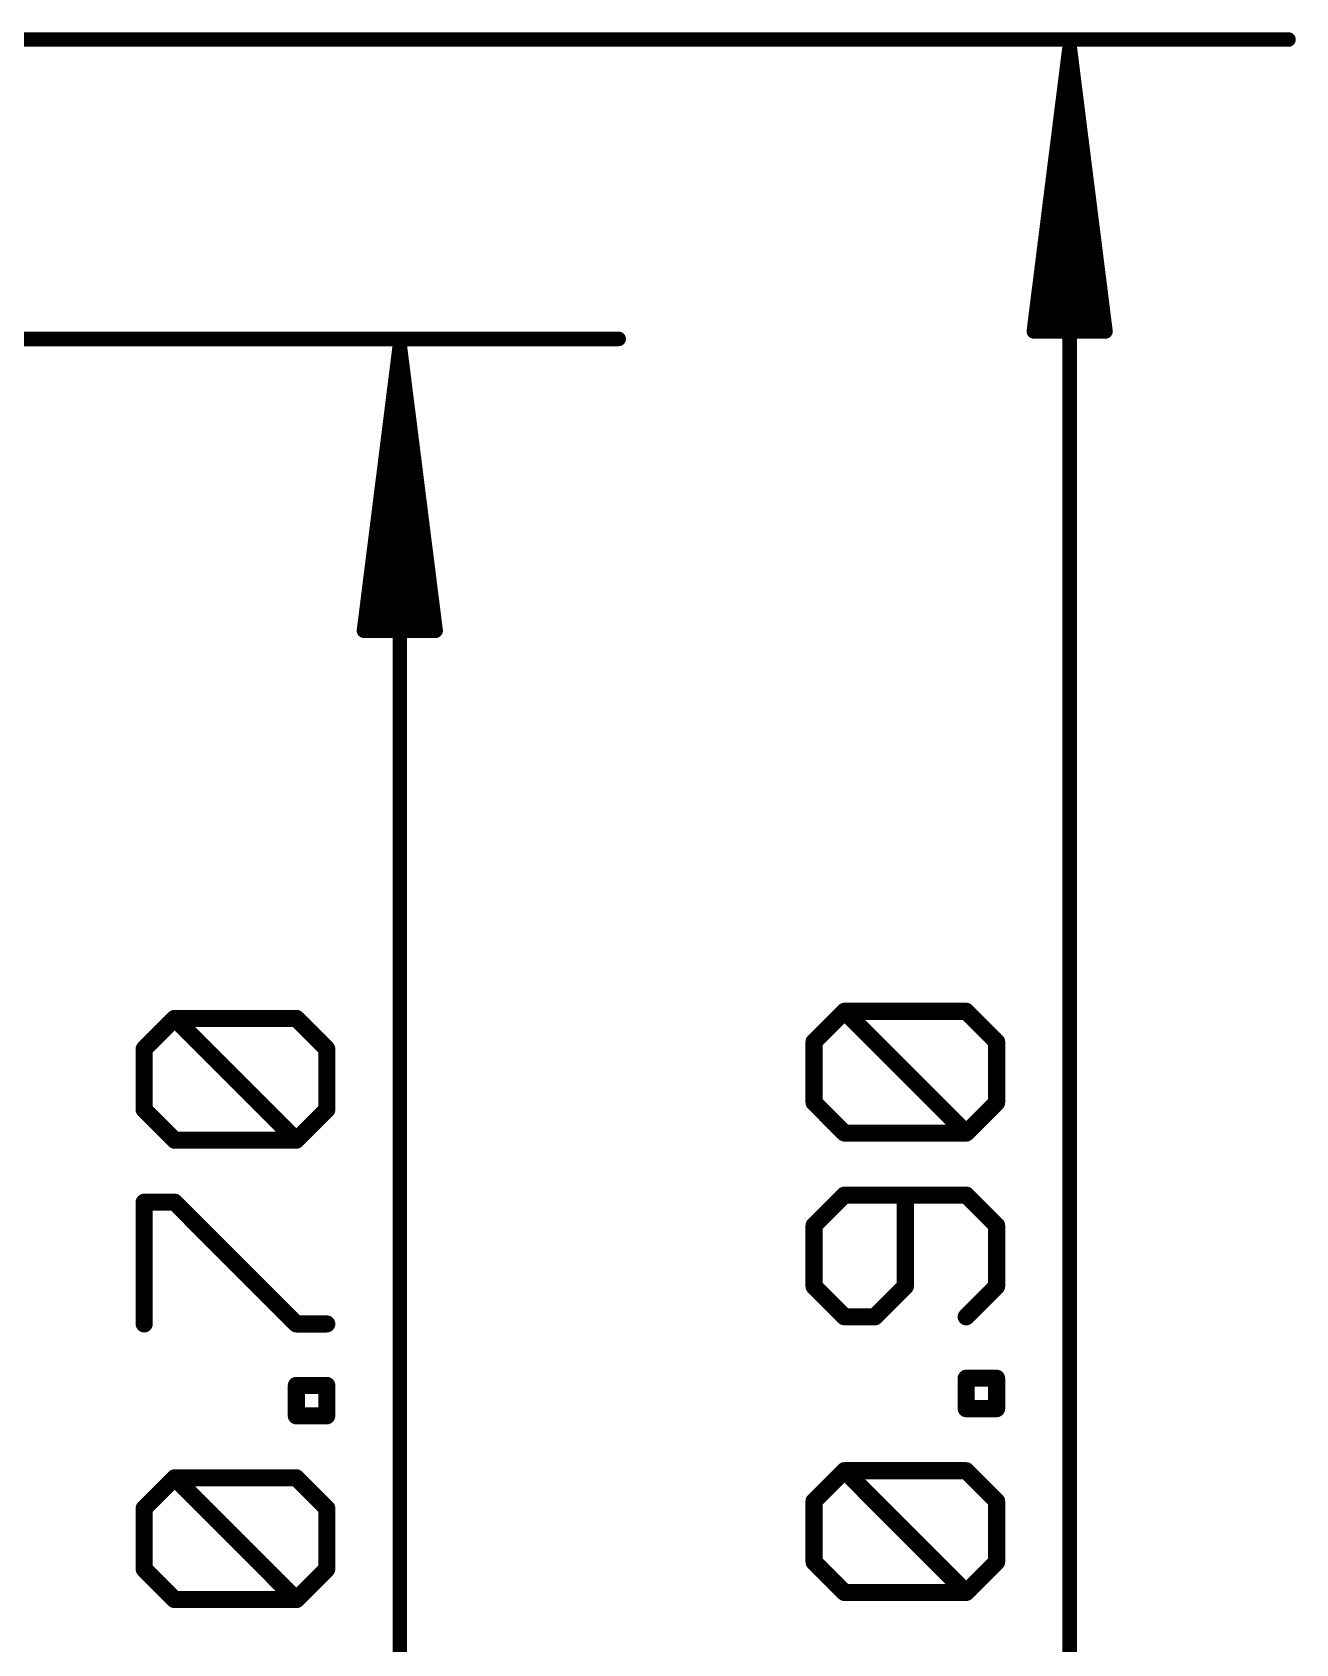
# Model space of a CAD drawing. Extents: x -6 to 62.2, y -4.9 to 32.6.
# Drawn here: x 50.95 to 62.21, y 8.57 to 22.93 of the extents above; entities that cross this region are included whole.
import ezdxf

# ---------------------------------------------------------------- set-up
doc = ezdxf.new("R2010")
doc.units = 0
doc.layers.add('47', color=253, linetype='CONTINUOUS')

msp = doc.modelspace()

# ---------------------------------------------------------------- linework, layer by layer
at = {"layer": '47'}
for points, const_width in [([(46.228, 22.86), (62.148, 22.86)], 0.13), ([(60.198, 22.795), (59.8788, 20.26)], 0.13), ([(60.198, 22.795), (59.938, 20.26)], 0.13), ([(60.198, 22.795), (60.068, 20.26)], 0.13), ([(60.198, 0.065), (60.198, 22.795)], 0.13), ([(60.5172, 20.26), (60.198, 22.795)], 0.13), ([(60.328, 20.26), (60.198, 22.795)], 0.13), ([(60.458, 20.26), (60.198, 22.795)], 0.13), ([(48.133, 20.193), (56.179, 20.193)], 0.13), ([(59.8788, 20.26), (60.5172, 20.26)], 0.13), ([(54.229, 20.128), (53.9098, 17.593)], 0.13), ([(54.229, 20.128), (53.969, 17.593)], 0.13), ([(54.229, 20.128), (54.099, 17.593)], 0.13), ([(54.229, 2.605), (54.229, 20.128)], 0.13), ([(54.5482, 17.593), (54.229, 20.128)], 0.13), ([(54.359, 17.593), (54.229, 20.128)], 0.13), ([(54.489, 17.593), (54.229, 20.128)], 0.13), ([(53.9098, 17.593), (54.5482, 17.593)], 0.13), ([(51.9513, 13.8677), (52.2225, 14.1389)], 0.1524), ([(52.2225, 14.1389), (53.3071, 14.1389)], 0.1524), ([(53.3071, 13.0542), (52.2225, 14.1389)], 0.1524), ([(53.3071, 14.1389), (53.5783, 13.8677)], 0.1524), ([(57.9203, 13.9312), (58.1915, 14.2024)], 0.1524), ([(58.1915, 14.2024), (59.2761, 14.2024)], 0.1524), ([(59.2761, 13.1177), (58.1915, 14.2024)], 0.1524), ([(59.2761, 14.2024), (59.5473, 13.9312)], 0.1524), ([(51.9513, 13.3254), (51.9513, 13.8677)], 0.1524), ([(53.5783, 13.8677), (53.5783, 13.3254)], 0.1524), ([(57.9203, 13.3889), (57.9203, 13.9312)], 0.1524), ([(59.5473, 13.9312), (59.5473, 13.3889)], 0.1524), ([(52.2225, 13.0542), (51.9513, 13.3254)], 0.1524), ([(53.5783, 13.3254), (53.3071, 13.0542)], 0.1524), ([(58.1915, 13.1177), (57.9203, 13.3889)], 0.1524), ([(59.5473, 13.3889), (59.2761, 13.1177)], 0.1524), ([(53.3071, 13.0542), (52.2225, 13.0542)], 0.1524), ([(59.2761, 13.1177), (58.1915, 13.1177)], 0.1524), ([(58.1915, 12.5652), (57.9203, 12.294)], 0.1524), ([(59.2761, 12.5652), (58.1915, 12.5652)], 0.1524), ([(58.7338, 11.7517), (58.7338, 12.5652)], 0.1524), ([(59.5473, 12.294), (59.2761, 12.5652)], 0.1524), ([(51.9513, 11.417), (51.9513, 12.5017)], 0.1524), ([(51.9513, 12.5017), (52.2225, 12.5017)], 0.1524), ([(52.2225, 12.5017), (53.3071, 11.417)], 0.1524), ([(57.9203, 12.294), (57.9203, 11.7517)], 0.1524), ([(59.5473, 11.7517), (59.5473, 12.294)], 0.1524), ([(57.9203, 11.7517), (58.1915, 11.4805)], 0.1524), ([(58.4626, 11.4805), (58.7338, 11.7517)], 0.1524), ([(59.2761, 11.4805), (59.5473, 11.7517)], 0.1524), ([(53.3071, 11.417), (53.5783, 11.417)], 0.1524), ([(58.1915, 11.4805), (58.4626, 11.4805)], 0.1524), ([(53.3071, 10.5985), (53.3071, 10.8696)], 0.1524), ([(53.3071, 10.8696), (53.5783, 10.8696)], 0.1524), ([(53.5783, 10.8696), (53.5783, 10.5985)], 0.1524), ([(59.2761, 10.662), (59.2761, 10.9331)], 0.1524), ([(59.2761, 10.9331), (59.5473, 10.9331)], 0.1524), ([(59.5473, 10.9331), (59.5473, 10.662)], 0.1524), ([(53.5783, 10.5985), (53.3071, 10.5985)], 0.1524), ([(59.5473, 10.662), (59.2761, 10.662)], 0.1524), ([(51.9513, 9.7748), (52.2225, 10.046)], 0.1524), ([(52.2225, 10.046), (53.3071, 10.046)], 0.1524), ([(53.3071, 8.9613), (52.2225, 10.046)], 0.1524), ([(53.3071, 10.046), (53.5783, 9.7748)], 0.1524), ([(57.9203, 9.8383), (58.1915, 10.1095)], 0.1524), ([(58.1915, 10.1095), (59.2761, 10.1095)], 0.1524), ([(59.2761, 9.0248), (58.1915, 10.1095)], 0.1524), ([(59.2761, 10.1095), (59.5473, 9.8383)], 0.1524), ([(57.9203, 9.296), (57.9203, 9.8383)], 0.1524), ([(59.5473, 9.8383), (59.5473, 9.296)], 0.1524), ([(51.9513, 9.2325), (51.9513, 9.7748)], 0.1524), ([(53.5783, 9.7748), (53.5783, 9.2325)], 0.1524), ([(58.1915, 9.0248), (57.9203, 9.296)], 0.1524), ([(59.5473, 9.296), (59.2761, 9.0248)], 0.1524), ([(52.2225, 8.9613), (51.9513, 9.2325)], 0.1524), ([(53.5783, 9.2325), (53.3071, 8.9613)], 0.1524), ([(59.2761, 9.0248), (58.1915, 9.0248)], 0.1524), ([(53.3071, 8.9613), (52.2225, 8.9613)], 0.1524)]:
    msp.add_lwpolyline(points, dxfattribs=dict(at, const_width=const_width))
for points, const_width in [([(60.2305, 22.795, 1), (60.1655, 22.795)], 0.065), ([(60.2302, 22.7991, 1), (60.1658, 22.7909)], 0.065), ([(60.2305, 22.7933, 1), (60.1655, 22.7967)], 0.065), ([(60.2305, 22.7967, 1), (60.1655, 22.7933)], 0.065), ([(60.2303, 22.7983, 1), (60.1657, 22.7917)], 0.065), ([(60.2303, 22.7917, 1), (60.1657, 22.7983)], 0.065), ([(60.2302, 22.7909, 1), (60.1658, 22.7991)], 0.065), ([(62.148, 22.8275, 1), (62.148, 22.8925)], 0.065), ([(56.179, 20.1605, 1), (56.179, 20.2255)], 0.065), ([(59.8465, 20.2641, 1), (59.911, 20.2559)], 0.065), ([(59.8788, 20.2925, 1), (59.8788, 20.2275)], 0.065), ([(59.9057, 20.2633, 1), (59.9703, 20.2567)], 0.065), ([(60.0355, 20.2617, 1), (60.1005, 20.2583)], 0.065), ([(60.2955, 20.2583, 1), (60.3605, 20.2617)], 0.065), ([(60.4257, 20.2567, 1), (60.4903, 20.2633)], 0.065), ([(60.485, 20.2559, 1), (60.5495, 20.2641)], 0.065), ([(60.5172, 20.2275, 1), (60.5172, 20.2925)], 0.065), ([(54.2615, 20.128, 1), (54.1965, 20.128)], 0.065), ([(54.2612, 20.1321, 1), (54.1968, 20.1239)], 0.065), ([(54.2615, 20.1263, 1), (54.1965, 20.1297)], 0.065), ([(54.2615, 20.1297, 1), (54.1965, 20.1263)], 0.065), ([(54.2613, 20.1313, 1), (54.1967, 20.1247)], 0.065), ([(54.2613, 20.1247, 1), (54.1967, 20.1313)], 0.065), ([(54.2612, 20.1239, 1), (54.1968, 20.1321)], 0.065), ([(53.8775, 17.5971, 1), (53.942, 17.5889)], 0.065), ([(53.9098, 17.6255, 1), (53.9098, 17.5605)], 0.065), ([(53.9367, 17.5963, 1), (54.0013, 17.5897)], 0.065), ([(54.0665, 17.5947, 1), (54.1315, 17.5913)], 0.065), ([(54.3265, 17.5913, 1), (54.3915, 17.5947)], 0.065), ([(54.4567, 17.5897, 1), (54.5213, 17.5963)], 0.065), ([(54.516, 17.5889, 1), (54.5805, 17.5971)], 0.065), ([(54.5482, 17.5605, 1), (54.5482, 17.6255)], 0.065), ([(52.2494, 14.1658, 1), (52.1955, 14.1119)], 0.0762), ([(52.2225, 14.177, 1), (52.2225, 14.1008)], 0.0762), ([(52.2494, 14.1119, 1), (52.1955, 14.1658)], 0.0762), ([(53.3341, 14.1658, 1), (53.2802, 14.1119)], 0.0762), ([(53.3071, 14.1008, 1), (53.3071, 14.177)], 0.0762), ([(58.2184, 14.2293, 1), (58.1645, 14.1754)], 0.0762), ([(58.1915, 14.2405, 1), (58.1915, 14.1643)], 0.0762), ([(58.2184, 14.1754, 1), (58.1645, 14.2293)], 0.0762), ([(59.3031, 14.2293, 1), (59.2492, 14.1754)], 0.0762), ([(59.2761, 14.1643, 1), (59.2761, 14.2405)], 0.0762), ([(51.9894, 13.8677, 1), (51.9132, 13.8677)], 0.0762), ([(51.9244, 13.8946, 1), (51.9783, 13.8408)], 0.0762), ([(53.6164, 13.8677, 1), (53.5402, 13.8677)], 0.0762), ([(53.5514, 13.8408, 1), (53.6052, 13.8946)], 0.0762), ([(57.9584, 13.9312, 1), (57.8822, 13.9312)], 0.0762), ([(57.8934, 13.9581, 1), (57.9473, 13.9043)], 0.0762), ([(59.5854, 13.9312, 1), (59.5092, 13.9312)], 0.0762), ([(59.5204, 13.9043, 1), (59.5742, 13.9581)], 0.0762), ([(51.9783, 13.3523, 1), (51.9244, 13.2984)], 0.0762), ([(51.9132, 13.3254, 1), (51.9894, 13.3254)], 0.0762), ([(53.5402, 13.3254, 1), (53.6164, 13.3254)], 0.0762), ([(53.6052, 13.2984, 1), (53.5514, 13.3523)], 0.0762), ([(57.9473, 13.4158, 1), (57.8934, 13.3619)], 0.0762), ([(57.8822, 13.3889, 1), (57.9584, 13.3889)], 0.0762), ([(59.5092, 13.3889, 1), (59.5854, 13.3889)], 0.0762), ([(59.5742, 13.3619, 1), (59.5204, 13.4158)], 0.0762), ([(52.2225, 13.0923, 1), (52.2225, 13.0161)], 0.0762), ([(52.1955, 13.0273, 1), (52.2494, 13.0811)], 0.0762), ([(53.2802, 13.0811, 1), (53.3341, 13.0273)], 0.0762), ([(53.2802, 13.0273, 1), (53.3341, 13.0811)], 0.0762), ([(53.3071, 13.0161, 1), (53.3071, 13.0923)], 0.0762), ([(58.1915, 13.1558, 1), (58.1915, 13.0796)], 0.0762), ([(58.1645, 13.0908, 1), (58.2184, 13.1446)], 0.0762), ([(59.2492, 13.1446, 1), (59.3031, 13.0908)], 0.0762), ([(59.2492, 13.0908, 1), (59.3031, 13.1446)], 0.0762), ([(59.2761, 13.0796, 1), (59.2761, 13.1558)], 0.0762), ([(58.1915, 12.6033, 1), (58.1915, 12.5271)], 0.0762), ([(58.2184, 12.5383, 1), (58.1645, 12.5921)], 0.0762), ([(58.7719, 12.5652, 1), (58.6957, 12.5652)], 0.0762), ([(59.3031, 12.5921, 1), (59.2492, 12.5383)], 0.0762), ([(59.2761, 12.5271, 1), (59.2761, 12.6033)], 0.0762), ([(51.9894, 12.5017, 1), (51.9132, 12.5017)], 0.0762), ([(51.9513, 12.5398, 1), (51.9513, 12.4636)], 0.0762), ([(52.2494, 12.5286, 1), (52.1955, 12.4748)], 0.0762), ([(52.2225, 12.4636, 1), (52.2225, 12.5398)], 0.0762), ([(57.9584, 12.294, 1), (57.8822, 12.294)], 0.0762), ([(57.8934, 12.321, 1), (57.9473, 12.2671)], 0.0762), ([(59.5854, 12.294, 1), (59.5092, 12.294)], 0.0762), ([(59.5204, 12.2671, 1), (59.5742, 12.321)], 0.0762), ([(57.8822, 11.7517, 1), (57.9584, 11.7517)], 0.0762), ([(57.9473, 11.7786, 1), (57.8934, 11.7248)], 0.0762), ([(58.6957, 11.7517, 1), (58.7719, 11.7517)], 0.0762), ([(58.7607, 11.7248, 1), (58.7069, 11.7786)], 0.0762), ([(59.5092, 11.7517, 1), (59.5854, 11.7517)], 0.0762), ([(59.5742, 11.7248, 1), (59.5204, 11.7786)], 0.0762), ([(53.3071, 11.4551, 1), (53.3071, 11.3789)], 0.0762), ([(53.5783, 11.3789, 1), (53.5783, 11.4551)], 0.0762), ([(58.1915, 11.5186, 1), (58.1915, 11.4424)], 0.0762), ([(58.1645, 11.4536, 1), (58.2184, 11.5075)], 0.0762), ([(58.4357, 11.5075, 1), (58.4896, 11.4536)], 0.0762), ([(58.4626, 11.4424, 1), (58.4626, 11.5186)], 0.0762), ([(59.2492, 11.5075, 1), (59.3031, 11.4536)], 0.0762), ([(51.9132, 11.417, 1), (51.9894, 11.417)], 0.0762), ([(53.2802, 11.3901, 1), (53.3341, 11.444)], 0.0762), ([(53.3452, 10.8696, 1), (53.269, 10.8696)], 0.0762), ([(53.3071, 10.9077, 1), (53.3071, 10.8315)], 0.0762), ([(53.6164, 10.8696, 1), (53.5402, 10.8696)], 0.0762), ([(53.5783, 10.8315, 1), (53.5783, 10.9077)], 0.0762), ([(59.3142, 10.9331, 1), (59.238, 10.9331)], 0.0762), ([(59.2761, 10.9712, 1), (59.2761, 10.895)], 0.0762), ([(59.5854, 10.9331, 1), (59.5092, 10.9331)], 0.0762), ([(59.5473, 10.895, 1), (59.5473, 10.9712)], 0.0762), ([(53.3071, 10.6366, 1), (53.3071, 10.5604)], 0.0762), ([(53.269, 10.5985, 1), (53.3452, 10.5985)], 0.0762), ([(53.5402, 10.5985, 1), (53.6164, 10.5985)], 0.0762), ([(53.5783, 10.5604, 1), (53.5783, 10.6366)], 0.0762), ([(59.2761, 10.7001, 1), (59.2761, 10.6239)], 0.0762), ([(59.238, 10.662, 1), (59.3142, 10.662)], 0.0762), ([(59.5092, 10.662, 1), (59.5854, 10.662)], 0.0762), ([(59.5473, 10.6239, 1), (59.5473, 10.7001)], 0.0762), ([(52.2494, 10.0729, 1), (52.1955, 10.019)], 0.0762), ([(52.2225, 10.0841, 1), (52.2225, 10.0079)], 0.0762), ([(52.2494, 10.019, 1), (52.1955, 10.0729)], 0.0762), ([(53.3341, 10.0729, 1), (53.2802, 10.019)], 0.0762), ([(53.3071, 10.0079, 1), (53.3071, 10.0841)], 0.0762), ([(58.2184, 10.1364, 1), (58.1645, 10.0825)], 0.0762), ([(58.1915, 10.1476, 1), (58.1915, 10.0714)], 0.0762), ([(58.2184, 10.0825, 1), (58.1645, 10.1364)], 0.0762), ([(59.3031, 10.1364, 1), (59.2492, 10.0825)], 0.0762), ([(59.2761, 10.0714, 1), (59.2761, 10.1476)], 0.0762), ([(57.9584, 9.8383, 1), (57.8822, 9.8383)], 0.0762), ([(59.5854, 9.8383, 1), (59.5092, 9.8383)], 0.0762), ([(51.9894, 9.7748, 1), (51.9132, 9.7748)], 0.0762), ([(51.9244, 9.8017, 1), (51.9783, 9.7479)], 0.0762), ([(53.6164, 9.7748, 1), (53.5402, 9.7748)], 0.0762), ([(53.5514, 9.7479, 1), (53.6052, 9.8017)], 0.0762), ([(57.8934, 9.8652, 1), (57.9473, 9.8114)], 0.0762), ([(59.5204, 9.8114, 1), (59.5742, 9.8652)], 0.0762), ([(57.9473, 9.3229, 1), (57.8934, 9.269)], 0.0762), ([(57.8822, 9.296, 1), (57.9584, 9.296)], 0.0762), ([(59.5092, 9.296, 1), (59.5854, 9.296)], 0.0762), ([(59.5742, 9.269, 1), (59.5204, 9.3229)], 0.0762), ([(51.9783, 9.2594, 1), (51.9244, 9.2055)], 0.0762), ([(51.9132, 9.2325, 1), (51.9894, 9.2325)], 0.0762), ([(53.5402, 9.2325, 1), (53.6164, 9.2325)], 0.0762), ([(53.6052, 9.2055, 1), (53.5514, 9.2594)], 0.0762), ([(58.1915, 9.0629, 1), (58.1915, 8.9867)], 0.0762), ([(58.1645, 8.9979, 1), (58.2184, 9.0518)], 0.0762), ([(59.2492, 9.0518, 1), (59.3031, 8.9979)], 0.0762), ([(59.2492, 8.9979, 1), (59.3031, 9.0518)], 0.0762), ([(59.2761, 8.9867, 1), (59.2761, 9.0629)], 0.0762), ([(52.2225, 8.9994, 1), (52.2225, 8.9232)], 0.0762), ([(52.1955, 8.9344, 1), (52.2494, 8.9883)], 0.0762), ([(53.2802, 8.9883, 1), (53.3341, 8.9344)], 0.0762), ([(53.2802, 8.9344, 1), (53.3341, 8.9883)], 0.0762), ([(53.3071, 8.9232, 1), (53.3071, 8.9994)], 0.0762)]:
    msp.add_lwpolyline(points, format="xyb", dxfattribs=dict(at, const_width=const_width))

doc.saveas('drawing.dxf')
